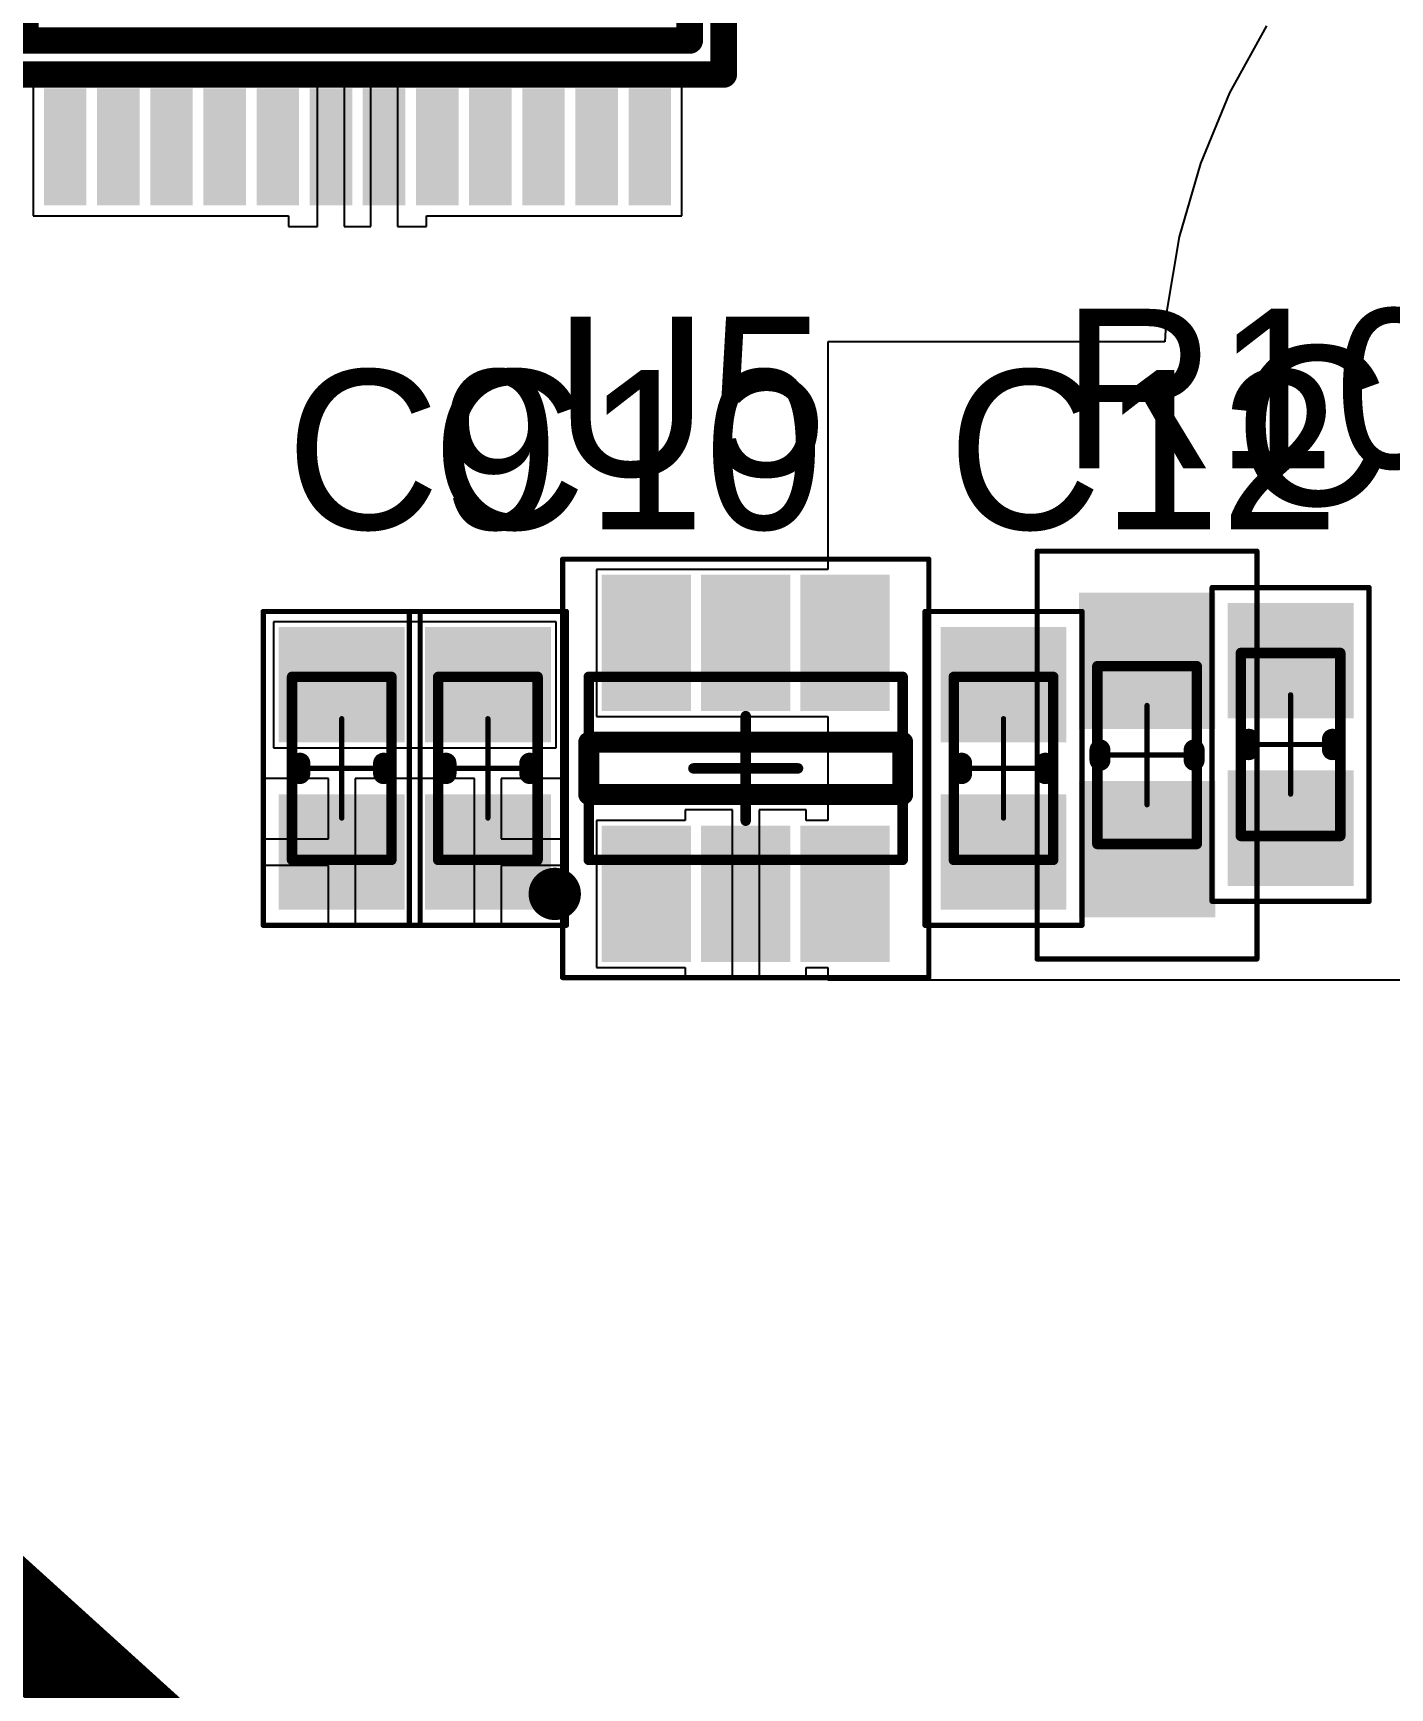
# Model space of a CAD drawing. Header units: millimetres. Extents: x 1.51 to 4.01, y 1.61 to 4.11.
# Drawn here: x 2.079 to 2.589, y 2.115 to 2.738 of the extents above; entities that cross this region are included whole.
import ezdxf

# ---------------------------------------------------------------- set-up
doc = ezdxf.new("R2010")
doc.units = ezdxf.units.MM
doc.header["$MEASUREMENT"] = 0
for name, color, linetype in [('BottomLayer', 5, 'Continuous'), ('InternalPlane1', 76, 'Continuous'), ('InternalPlane2', 16, 'Continuous'), ('Mechanical1', 6, 'Continuous'), ('Mechanical13', 56, 'Continuous'), ('Mechanical15', 56, 'Continuous'), ('Mechanical3', 76, 'Continuous'), ('TopLayer', 1, 'Continuous'), ('TopOverlay', 2, 'Continuous'), ('TopPaste', 8, 'Continuous'), ('TopSolder', 216, 'Continuous')]:
    doc.layers.add(name, color=color, linetype=linetype)

# ---------------------------------------------------------------- blocks, each defined once
blk = doc.blocks.new('6ST1_N_2')
at = {"layer": 'Mechanical13', "const_width": 0.00394}
for points in [[(-0.03445, 0.05906), (0.03445, 0.05906)], [(-0.03445, 0.05906), (-0.03445, -0.05906)], [(0.03445, 0.05906), (0.03445, -0.05906)], [(-0.03445, -0.05906), (0.03445, -0.05906)]]:
    blk.add_lwpolyline(points, dxfattribs=at)
at = {"layer": 'Mechanical13', "const_width": 0.00197}
for points in [[(-0.03543, 0.05906, 1), (-0.03346, 0.05906, 1)], [(-0.03543, 0.05906, 1), (-0.03346, 0.05906, 1)], [(0.03346, 0.05906, 1), (0.03543, 0.05906, 1)], [(0.03346, 0.05906, 1), (0.03543, 0.05906, 1)], [(-0.03543, -0.05906, 1), (-0.03346, -0.05906, 1)], [(-0.03543, -0.05906, 1), (-0.03346, -0.05906, 1)], [(0.03346, -0.05906, 1), (0.03543, -0.05906, 1)], [(0.03346, -0.05906, 1), (0.03543, -0.05906, 1)]]:
    blk.add_lwpolyline(points, format="xyb", close=True, dxfattribs=at)
at = {"layer": 'Mechanical15'}
for points, const_width in [([(-0.07874, 0.0689), (0.07874, 0.0689)], 0.00197), ([(-0.07874, 0.0689), (-0.07874, -0.0689)], 0.00197), ([(0.07874, 0.0689), (0.07874, -0.0689)], 0.00197), ([(0, 0.01969), (0, -0.01969)], 0.00394), ([(-0.01969, 0), (0.01969, 0)], 0.00394), ([(-0.07874, -0.0689), (0.07874, -0.0689)], 0.00197)]:
    blk.add_lwpolyline(points, dxfattribs=dict(at, const_width=const_width))
for points, const_width in [([(-0.07923, 0.0689, 1), (-0.07825, 0.0689, 1)], 0.000984), ([(-0.07923, 0.0689, 1), (-0.07825, 0.0689, 1)], 0.000984), ([(0.07825, 0.0689, 1), (0.07923, 0.0689, 1)], 0.000984), ([(0.07825, 0.0689, 1), (0.07923, 0.0689, 1)], 0.000984), ([(-0.00098, 0.01969, 1), (0.00098, 0.01969, 1)], 0.00197), ([(-0.02067, 0, 1), (-0.0187, 0, 1)], 0.00197), ([(0.0187, 0, 1), (0.02067, 0, 1)], 0.00197), ([(-0.00098, -0.01969, 1), (0.00098, -0.01969, 1)], 0.00197), ([(-0.07923, -0.0689, 1), (-0.07825, -0.0689, 1)], 0.000984), ([(-0.07923, -0.0689, 1), (-0.07825, -0.0689, 1)], 0.000984), ([(0.07825, -0.0689, 1), (0.07923, -0.0689, 1)], 0.000984), ([(0.07825, -0.0689, 1), (0.07923, -0.0689, 1)], 0.000984)]:
    blk.add_lwpolyline(points, format="xyb", close=True, dxfattribs=dict(at, const_width=const_width))
at = {"layer": 'TopLayer'}
for points in [[(-0.02559, 0.02461), (-0.02559, 0.0502), (-0.0689, 0.02461), (-0.0689, 0.0502)], [(0.0689, 0.02461), (0.0689, 0.0502), (0.02559, 0.02461), (0.02559, 0.0502)], [(-0.02559, -0.0128), (-0.02559, 0.0128), (-0.0689, -0.0128), (-0.0689, 0.0128)], [(0.0689, -0.0128), (0.0689, 0.0128), (0.02559, -0.0128), (0.02559, 0.0128)], [(-0.02559, -0.0502), (-0.02559, -0.02461), (-0.0689, -0.0502), (-0.0689, -0.02461)], [(0.0689, -0.0502), (0.0689, -0.02461), (0.02559, -0.0502), (0.02559, -0.02461)]]:
    blk.add_solid(points, dxfattribs=at)
at = {"layer": 'TopOverlay'}
for points, const_width in [([(-0.04232, 0.07185, 1), (-0.05217, 0.07185, 1)], 0.00984), ([(-0.05463, 0.07185, 1), (-0.0497, 0.07185, 1)], 0.00492), ([(-0.04478, 0.07185, 1), (-0.03986, 0.07185, 1)], 0.00492), ([(-0.01181, 0.05906, 1), (-0.00787, 0.05906, 1)], 0.00394), ([(-0.01181, 0.05906, 1), (-0.00787, 0.05906, 1)], 0.00394), ([(0.00787, 0.05906, 1), (0.01181, 0.05906, 1)], 0.00394), ([(0.00787, 0.05906, 1), (0.01181, 0.05906, 1)], 0.00394), ([(-0.01181, -0.05906, 1), (-0.00787, -0.05906, 1)], 0.00394), ([(-0.01181, -0.05906, 1), (-0.00787, -0.05906, 1)], 0.00394), ([(0.00787, -0.05906, 1), (0.01181, -0.05906, 1)], 0.00394), ([(0.00787, -0.05906, 1), (0.01181, -0.05906, 1)], 0.00394)]:
    blk.add_lwpolyline(points, format="xyb", close=True, dxfattribs=dict(at, const_width=const_width))
at = {"layer": 'TopOverlay', "const_width": 0.00787}
for points in [[(-0.00984, 0.05906), (-0.00984, -0.05906)], [(-0.00984, 0.05906), (0.00984, 0.05906)], [(0.00984, 0.05906), (0.00984, -0.05906)], [(-0.00984, -0.05906), (0.00984, -0.05906)]]:
    blk.add_lwpolyline(points, dxfattribs=at)
at = {"layer": 'TopPaste'}
for points in [[(-0.02559, 0.02461), (-0.02559, 0.0502), (-0.0689, 0.02461), (-0.0689, 0.0502)], [(0.0689, 0.02461), (0.0689, 0.0502), (0.02559, 0.02461), (0.02559, 0.0502)], [(-0.02559, -0.0128), (-0.02559, 0.0128), (-0.0689, -0.0128), (-0.0689, 0.0128)], [(0.0689, -0.0128), (0.0689, 0.0128), (0.02559, -0.0128), (0.02559, 0.0128)], [(-0.02559, -0.0502), (-0.02559, -0.02461), (-0.0689, -0.0502), (-0.0689, -0.02461)], [(0.0689, -0.0502), (0.0689, -0.02461), (0.02559, -0.0502), (0.02559, -0.02461)]]:
    blk.add_solid(points, dxfattribs=at)
at = {"layer": 'TopSolder'}
for points in [[(-0.02159, 0.02061), (-0.02159, 0.0542), (-0.0729, 0.02061), (-0.0729, 0.0542)], [(0.0729, 0.02061), (0.0729, 0.0542), (0.02159, 0.02061), (0.02159, 0.0542)], [(-0.02159, -0.0168), (-0.02159, 0.0168), (-0.0729, -0.0168), (-0.0729, 0.0168)], [(0.0729, -0.0168), (0.0729, 0.0168), (0.02159, -0.0168), (0.02159, 0.0168)], [(-0.02159, -0.0542), (-0.02159, -0.02061), (-0.0729, -0.0542), (-0.0729, -0.02061)], [(0.0729, -0.0542), (0.0729, -0.02061), (0.02159, -0.0542), (0.02159, -0.02061)]]:
    blk.add_solid(points, dxfattribs=at)
blk = doc.blocks.new('RESC0603_1608__M_3')
at = {"layer": 'Mechanical13', "const_width": 0.00394}
for points in [[(-0.03346, 0.0187), (0.03346, 0.0187)], [(-0.03346, 0.0187), (-0.03346, -0.0187)], [(0.03346, 0.0187), (0.03346, -0.0187)], [(-0.03346, -0.0187), (0.03346, -0.0187)]]:
    blk.add_lwpolyline(points, dxfattribs=at)
at = {"layer": 'Mechanical13', "const_width": 0.00197}
for points in [[(-0.03445, 0.0187, 1), (-0.03248, 0.0187, 1)], [(-0.03445, 0.0187, 1), (-0.03248, 0.0187, 1)], [(0.03248, 0.0187, 1), (0.03445, 0.0187, 1)], [(0.03248, 0.0187, 1), (0.03445, 0.0187, 1)], [(-0.03445, -0.0187, 1), (-0.03248, -0.0187, 1)], [(-0.03445, -0.0187, 1), (-0.03248, -0.0187, 1)], [(0.03248, -0.0187, 1), (0.03445, -0.0187, 1)], [(0.03248, -0.0187, 1), (0.03445, -0.0187, 1)]]:
    blk.add_lwpolyline(points, format="xyb", close=True, dxfattribs=at)
at = {"layer": 'Mechanical15', "const_width": 0.00197}
for points in [[(-0.07677, 0.04134), (0.07677, 0.04134)], [(-0.07677, 0.04134), (-0.07677, -0.04134)], [(0.07677, 0.04134), (0.07677, -0.04134)], [(0, 0.0187), (0, -0.0187)], [(-0.0187, 0), (0.0187, 0)], [(-0.07677, -0.04134), (0.07677, -0.04134)]]:
    blk.add_lwpolyline(points, dxfattribs=at)
at = {"layer": 'Mechanical15', "const_width": 0.000984}
for points in [[(-0.07726, 0.04134, 1), (-0.07628, 0.04134, 1)], [(-0.07726, 0.04134, 1), (-0.07628, 0.04134, 1)], [(0.07628, 0.04134, 1), (0.07726, 0.04134, 1)], [(0.07628, 0.04134, 1), (0.07726, 0.04134, 1)], [(-0.00049, 0.0187, 1), (0.00049, 0.0187, 1)], [(-0.01919, 0, 1), (-0.01821, 0, 1)], [(0.01821, 0, 1), (0.01919, 0, 1)], [(-0.00049, -0.0187, 1), (0.00049, -0.0187, 1)], [(-0.07726, -0.04134, 1), (-0.07628, -0.04134, 1)], [(-0.07726, -0.04134, 1), (-0.07628, -0.04134, 1)], [(0.07628, -0.04134, 1), (0.07726, -0.04134, 1)], [(0.07628, -0.04134, 1), (0.07726, -0.04134, 1)]]:
    blk.add_lwpolyline(points, format="xyb", close=True, dxfattribs=at)
at = {"layer": 'TopLayer'}
for points in [[(-0.01378, -0.02165), (-0.01378, 0.02165), (-0.05709, -0.02165), (-0.05709, 0.02165)], [(0.05709, -0.02165), (0.05709, 0.02165), (0.01378, -0.02165), (0.01378, 0.02165)]]:
    blk.add_solid(points, dxfattribs=at)
at = {"layer": 'TopOverlay', "const_width": 0.00787}
for points in [[(-0.00197, 0.01772), (0.00197, 0.01772)], [(-0.00197, -0.01772), (0.00197, -0.01772)]]:
    blk.add_lwpolyline(points, dxfattribs=at)
at = {"layer": 'TopOverlay', "const_width": 0.00394}
for points in [[(-0.00394, 0.01772, 1), (0, 0.01772, 1)], [(0, 0.01772, 1), (0.00394, 0.01772, 1)], [(-0.00394, -0.01772, 1), (0, -0.01772, 1)], [(0, -0.01772, 1), (0.00394, -0.01772, 1)]]:
    blk.add_lwpolyline(points, format="xyb", close=True, dxfattribs=at)
at = {"layer": 'TopPaste'}
for points in [[(-0.01378, -0.02165), (-0.01378, 0.02165), (-0.05709, -0.02165), (-0.05709, 0.02165)], [(0.05709, -0.02165), (0.05709, 0.02165), (0.01378, -0.02165), (0.01378, 0.02165)]]:
    blk.add_solid(points, dxfattribs=at)
at = {"layer": 'TopSolder'}
for points in [[(-0.00978, -0.02565), (-0.00978, 0.02565), (-0.06109, -0.02565), (-0.06109, 0.02565)], [(0.06109, -0.02565), (0.06109, 0.02565), (0.00978, -0.02565), (0.00978, 0.02565)]]:
    blk.add_solid(points, dxfattribs=at)
blk = doc.blocks.new('CAPC0603_1608_100_N_4')
at = {"layer": 'Mechanical13', "const_width": 0.00394}
for points in [[(0.03445, 0.0187), (-0.03445, 0.0187)], [(-0.03445, -0.0187), (-0.03445, 0.0187)], [(0.03445, -0.0187), (0.03445, 0.0187)], [(0.03445, -0.0187), (-0.03445, -0.0187)]]:
    blk.add_lwpolyline(points, dxfattribs=at)
at = {"layer": 'Mechanical13', "const_width": 0.00197}
for points in [[(-0.03543, 0.0187, 1), (-0.03346, 0.0187, 1)], [(-0.03543, 0.0187, 1), (-0.03346, 0.0187, 1)], [(0.03346, 0.0187, 1), (0.03543, 0.0187, 1)], [(0.03346, 0.0187, 1), (0.03543, 0.0187, 1)], [(-0.03543, -0.0187, 1), (-0.03346, -0.0187, 1)], [(-0.03543, -0.0187, 1), (-0.03346, -0.0187, 1)], [(0.03346, -0.0187, 1), (0.03543, -0.0187, 1)], [(0.03346, -0.0187, 1), (0.03543, -0.0187, 1)]]:
    blk.add_lwpolyline(points, format="xyb", close=True, dxfattribs=at)
at = {"layer": 'Mechanical15', "const_width": 0.00197}
for points in [[(0.05906, 0.02953), (-0.05906, 0.02953)], [(-0.05906, -0.02953), (-0.05906, 0.02953)], [(0.05906, -0.02953), (0.05906, 0.02953)], [(0, -0.0187), (0, 0.0187)], [(0.0187, 0), (-0.0187, 0)], [(0.05906, -0.02953), (-0.05906, -0.02953)]]:
    blk.add_lwpolyline(points, dxfattribs=at)
at = {"layer": 'Mechanical15', "const_width": 0.000984}
for points in [[(-0.05955, 0.02953, 1), (-0.05856, 0.02953, 1)], [(-0.05955, 0.02953, 1), (-0.05856, 0.02953, 1)], [(0.05856, 0.02953, 1), (0.05955, 0.02953, 1)], [(0.05856, 0.02953, 1), (0.05955, 0.02953, 1)], [(-0.00049, 0.0187, 1), (0.00049, 0.0187, 1)], [(-0.01919, 0, 1), (-0.01821, 0, 1)], [(0.01821, 0, 1), (0.01919, 0, 1)], [(-0.00049, -0.0187, 1), (0.00049, -0.0187, 1)], [(-0.05955, -0.02953, 1), (-0.05856, -0.02953, 1)], [(-0.05955, -0.02953, 1), (-0.05856, -0.02953, 1)], [(0.05856, -0.02953, 1), (0.05955, -0.02953, 1)], [(0.05856, -0.02953, 1), (0.05955, -0.02953, 1)]]:
    blk.add_lwpolyline(points, format="xyb", close=True, dxfattribs=at)
at = {"layer": 'TopLayer'}
for points in [[(-0.01378, -0.01969), (-0.01378, 0.01969), (-0.04921, -0.01969), (-0.04921, 0.01969)], [(0.04921, -0.01969), (0.04921, 0.01969), (0.01378, -0.01969), (0.01378, 0.01969)]]:
    blk.add_solid(points, dxfattribs=at)
at = {"layer": 'TopOverlay', "const_width": 0.00394}
for points in [[(-0.00394, 0.01575, 1), (0, 0.01575, 1)], [(0, 0.01575, 1), (0.00394, 0.01575, 1)], [(-0.00394, -0.01575, 1), (0, -0.01575, 1)], [(0, -0.01575, 1), (0.00394, -0.01575, 1)]]:
    blk.add_lwpolyline(points, format="xyb", close=True, dxfattribs=at)
at = {"layer": 'TopOverlay', "const_width": 0.00787}
for points in [[(0.00197, 0.01575), (-0.00197, 0.01575)], [(0.00197, -0.01575), (-0.00197, -0.01575)]]:
    blk.add_lwpolyline(points, dxfattribs=at)
at = {"layer": 'TopPaste'}
for points in [[(-0.01378, -0.01969), (-0.01378, 0.01969), (-0.04921, -0.01969), (-0.04921, 0.01969)], [(0.04921, -0.01969), (0.04921, 0.01969), (0.01378, -0.01969), (0.01378, 0.01969)]]:
    blk.add_solid(points, dxfattribs=at)
at = {"layer": 'TopSolder'}
for points in [[(-0.00978, -0.02369), (-0.00978, 0.02369), (-0.05321, -0.02369), (-0.05321, 0.02369)], [(0.05321, -0.02369), (0.05321, 0.02369), (0.00978, -0.02369), (0.00978, 0.02369)]]:
    blk.add_solid(points, dxfattribs=at)
blk = doc.blocks.new('CAPC0603_1608_100_N_5')
at = {"layer": 'Mechanical13', "const_width": 0.00394}
for points in [[(0.03445, 0.0187), (-0.03445, 0.0187)], [(-0.03445, -0.0187), (-0.03445, 0.0187)], [(0.03445, -0.0187), (0.03445, 0.0187)], [(0.03445, -0.0187), (-0.03445, -0.0187)]]:
    blk.add_lwpolyline(points, dxfattribs=at)
at = {"layer": 'Mechanical13', "const_width": 0.00197}
for points in [[(-0.03543, 0.0187, 1), (-0.03346, 0.0187, 1)], [(-0.03543, 0.0187, 1), (-0.03346, 0.0187, 1)], [(0.03346, 0.0187, 1), (0.03543, 0.0187, 1)], [(0.03346, 0.0187, 1), (0.03543, 0.0187, 1)], [(-0.03543, -0.0187, 1), (-0.03346, -0.0187, 1)], [(-0.03543, -0.0187, 1), (-0.03346, -0.0187, 1)], [(0.03346, -0.0187, 1), (0.03543, -0.0187, 1)], [(0.03346, -0.0187, 1), (0.03543, -0.0187, 1)]]:
    blk.add_lwpolyline(points, format="xyb", close=True, dxfattribs=at)
at = {"layer": 'Mechanical15', "const_width": 0.00197}
for points in [[(0.05906, 0.02953), (-0.05906, 0.02953)], [(-0.05906, -0.02953), (-0.05906, 0.02953)], [(0.05906, -0.02953), (0.05906, 0.02953)], [(0, -0.0187), (0, 0.0187)], [(0.0187, 0), (-0.0187, 0)], [(0.05906, -0.02953), (-0.05906, -0.02953)]]:
    blk.add_lwpolyline(points, dxfattribs=at)
at = {"layer": 'Mechanical15', "const_width": 0.000984}
for points in [[(-0.05955, 0.02953, 1), (-0.05856, 0.02953, 1)], [(-0.05955, 0.02953, 1), (-0.05856, 0.02953, 1)], [(0.05856, 0.02953, 1), (0.05955, 0.02953, 1)], [(0.05856, 0.02953, 1), (0.05955, 0.02953, 1)], [(-0.00049, 0.0187, 1), (0.00049, 0.0187, 1)], [(-0.01919, 0, 1), (-0.01821, 0, 1)], [(0.01821, 0, 1), (0.01919, 0, 1)], [(-0.00049, -0.0187, 1), (0.00049, -0.0187, 1)], [(-0.05955, -0.02953, 1), (-0.05856, -0.02953, 1)], [(-0.05955, -0.02953, 1), (-0.05856, -0.02953, 1)], [(0.05856, -0.02953, 1), (0.05955, -0.02953, 1)], [(0.05856, -0.02953, 1), (0.05955, -0.02953, 1)]]:
    blk.add_lwpolyline(points, format="xyb", close=True, dxfattribs=at)
at = {"layer": 'TopLayer'}
for points in [[(-0.01378, -0.01969), (-0.01378, 0.01969), (-0.04921, -0.01969), (-0.04921, 0.01969)], [(0.04921, -0.01969), (0.04921, 0.01969), (0.01378, -0.01969), (0.01378, 0.01969)]]:
    blk.add_solid(points, dxfattribs=at)
at = {"layer": 'TopOverlay', "const_width": 0.00394}
for points in [[(-0.00394, 0.01575, 1), (0, 0.01575, 1)], [(0, 0.01575, 1), (0.00394, 0.01575, 1)], [(-0.00394, -0.01575, 1), (0, -0.01575, 1)], [(0, -0.01575, 1), (0.00394, -0.01575, 1)]]:
    blk.add_lwpolyline(points, format="xyb", close=True, dxfattribs=at)
at = {"layer": 'TopOverlay', "const_width": 0.00787}
for points in [[(0.00197, 0.01575), (-0.00197, 0.01575)], [(0.00197, -0.01575), (-0.00197, -0.01575)]]:
    blk.add_lwpolyline(points, dxfattribs=at)
at = {"layer": 'TopPaste'}
for points in [[(-0.01378, -0.01969), (-0.01378, 0.01969), (-0.04921, -0.01969), (-0.04921, 0.01969)], [(0.04921, -0.01969), (0.04921, 0.01969), (0.01378, -0.01969), (0.01378, 0.01969)]]:
    blk.add_solid(points, dxfattribs=at)
at = {"layer": 'TopSolder'}
for points in [[(-0.00978, -0.02369), (-0.00978, 0.02369), (-0.05321, -0.02369), (-0.05321, 0.02369)], [(0.05321, -0.02369), (0.05321, 0.02369), (0.00978, -0.02369), (0.00978, 0.02369)]]:
    blk.add_solid(points, dxfattribs=at)
blk = doc.blocks.new('CAPC0603_1608_100_N_6')
at = {"layer": 'Mechanical13', "const_width": 0.00394}
for points in [[(0.03445, 0.0187), (-0.03445, 0.0187)], [(-0.03445, -0.0187), (-0.03445, 0.0187)], [(0.03445, -0.0187), (0.03445, 0.0187)], [(0.03445, -0.0187), (-0.03445, -0.0187)]]:
    blk.add_lwpolyline(points, dxfattribs=at)
at = {"layer": 'Mechanical13', "const_width": 0.00197}
for points in [[(-0.03543, 0.0187, 1), (-0.03346, 0.0187, 1)], [(-0.03543, 0.0187, 1), (-0.03346, 0.0187, 1)], [(0.03346, 0.0187, 1), (0.03543, 0.0187, 1)], [(0.03346, 0.0187, 1), (0.03543, 0.0187, 1)], [(-0.03543, -0.0187, 1), (-0.03346, -0.0187, 1)], [(-0.03543, -0.0187, 1), (-0.03346, -0.0187, 1)], [(0.03346, -0.0187, 1), (0.03543, -0.0187, 1)], [(0.03346, -0.0187, 1), (0.03543, -0.0187, 1)]]:
    blk.add_lwpolyline(points, format="xyb", close=True, dxfattribs=at)
at = {"layer": 'Mechanical15', "const_width": 0.00197}
for points in [[(0.05906, 0.02953), (-0.05906, 0.02953)], [(-0.05906, -0.02953), (-0.05906, 0.02953)], [(0.05906, -0.02953), (0.05906, 0.02953)], [(0, -0.0187), (0, 0.0187)], [(0.0187, 0), (-0.0187, 0)], [(0.05906, -0.02953), (-0.05906, -0.02953)]]:
    blk.add_lwpolyline(points, dxfattribs=at)
at = {"layer": 'Mechanical15', "const_width": 0.000984}
for points in [[(-0.05955, 0.02953, 1), (-0.05856, 0.02953, 1)], [(-0.05955, 0.02953, 1), (-0.05856, 0.02953, 1)], [(0.05856, 0.02953, 1), (0.05955, 0.02953, 1)], [(0.05856, 0.02953, 1), (0.05955, 0.02953, 1)], [(-0.00049, 0.0187, 1), (0.00049, 0.0187, 1)], [(-0.01919, 0, 1), (-0.01821, 0, 1)], [(0.01821, 0, 1), (0.01919, 0, 1)], [(-0.00049, -0.0187, 1), (0.00049, -0.0187, 1)], [(-0.05955, -0.02953, 1), (-0.05856, -0.02953, 1)], [(-0.05955, -0.02953, 1), (-0.05856, -0.02953, 1)], [(0.05856, -0.02953, 1), (0.05955, -0.02953, 1)], [(0.05856, -0.02953, 1), (0.05955, -0.02953, 1)]]:
    blk.add_lwpolyline(points, format="xyb", close=True, dxfattribs=at)
at = {"layer": 'TopLayer'}
for points in [[(-0.01378, -0.01969), (-0.01378, 0.01969), (-0.04921, -0.01969), (-0.04921, 0.01969)], [(0.04921, -0.01969), (0.04921, 0.01969), (0.01378, -0.01969), (0.01378, 0.01969)]]:
    blk.add_solid(points, dxfattribs=at)
at = {"layer": 'TopOverlay', "const_width": 0.00394}
for points in [[(-0.00394, 0.01575, 1), (0, 0.01575, 1)], [(0, 0.01575, 1), (0.00394, 0.01575, 1)], [(-0.00394, -0.01575, 1), (0, -0.01575, 1)], [(0, -0.01575, 1), (0.00394, -0.01575, 1)]]:
    blk.add_lwpolyline(points, format="xyb", close=True, dxfattribs=at)
at = {"layer": 'TopOverlay', "const_width": 0.00787}
for points in [[(0.00197, 0.01575), (-0.00197, 0.01575)], [(0.00197, -0.01575), (-0.00197, -0.01575)]]:
    blk.add_lwpolyline(points, dxfattribs=at)
at = {"layer": 'TopPaste'}
for points in [[(-0.01378, -0.01969), (-0.01378, 0.01969), (-0.04921, -0.01969), (-0.04921, 0.01969)], [(0.04921, -0.01969), (0.04921, 0.01969), (0.01378, -0.01969), (0.01378, 0.01969)]]:
    blk.add_solid(points, dxfattribs=at)
at = {"layer": 'TopSolder'}
for points in [[(-0.00978, -0.02369), (-0.00978, 0.02369), (-0.05321, -0.02369), (-0.05321, 0.02369)], [(0.05321, -0.02369), (0.05321, 0.02369), (0.00978, -0.02369), (0.00978, 0.02369)]]:
    blk.add_solid(points, dxfattribs=at)
blk = doc.blocks.new('CAPC0603_1608_100_N_7')
at = {"layer": 'Mechanical13', "const_width": 0.00394}
for points in [[(0.03445, 0.0187), (-0.03445, 0.0187)], [(-0.03445, -0.0187), (-0.03445, 0.0187)], [(0.03445, -0.0187), (0.03445, 0.0187)], [(0.03445, -0.0187), (-0.03445, -0.0187)]]:
    blk.add_lwpolyline(points, dxfattribs=at)
at = {"layer": 'Mechanical13', "const_width": 0.00197}
for points in [[(-0.03543, 0.0187, 1), (-0.03346, 0.0187, 1)], [(-0.03543, 0.0187, 1), (-0.03346, 0.0187, 1)], [(0.03346, 0.0187, 1), (0.03543, 0.0187, 1)], [(0.03346, 0.0187, 1), (0.03543, 0.0187, 1)], [(-0.03543, -0.0187, 1), (-0.03346, -0.0187, 1)], [(-0.03543, -0.0187, 1), (-0.03346, -0.0187, 1)], [(0.03346, -0.0187, 1), (0.03543, -0.0187, 1)], [(0.03346, -0.0187, 1), (0.03543, -0.0187, 1)]]:
    blk.add_lwpolyline(points, format="xyb", close=True, dxfattribs=at)
at = {"layer": 'Mechanical15', "const_width": 0.00197}
for points in [[(0.05906, 0.02953), (-0.05906, 0.02953)], [(-0.05906, -0.02953), (-0.05906, 0.02953)], [(0.05906, -0.02953), (0.05906, 0.02953)], [(0, -0.0187), (0, 0.0187)], [(0.0187, 0), (-0.0187, 0)], [(0.05906, -0.02953), (-0.05906, -0.02953)]]:
    blk.add_lwpolyline(points, dxfattribs=at)
at = {"layer": 'Mechanical15', "const_width": 0.000984}
for points in [[(-0.05955, 0.02953, 1), (-0.05856, 0.02953, 1)], [(-0.05955, 0.02953, 1), (-0.05856, 0.02953, 1)], [(0.05856, 0.02953, 1), (0.05955, 0.02953, 1)], [(0.05856, 0.02953, 1), (0.05955, 0.02953, 1)], [(-0.00049, 0.0187, 1), (0.00049, 0.0187, 1)], [(-0.01919, 0, 1), (-0.01821, 0, 1)], [(0.01821, 0, 1), (0.01919, 0, 1)], [(-0.00049, -0.0187, 1), (0.00049, -0.0187, 1)], [(-0.05955, -0.02953, 1), (-0.05856, -0.02953, 1)], [(-0.05955, -0.02953, 1), (-0.05856, -0.02953, 1)], [(0.05856, -0.02953, 1), (0.05955, -0.02953, 1)], [(0.05856, -0.02953, 1), (0.05955, -0.02953, 1)]]:
    blk.add_lwpolyline(points, format="xyb", close=True, dxfattribs=at)
at = {"layer": 'TopLayer'}
for points in [[(-0.01378, -0.01969), (-0.01378, 0.01969), (-0.04921, -0.01969), (-0.04921, 0.01969)], [(0.04921, -0.01969), (0.04921, 0.01969), (0.01378, -0.01969), (0.01378, 0.01969)]]:
    blk.add_solid(points, dxfattribs=at)
at = {"layer": 'TopOverlay', "const_width": 0.00394}
for points in [[(-0.00394, 0.01575, 1), (0, 0.01575, 1)], [(0, 0.01575, 1), (0.00394, 0.01575, 1)], [(-0.00394, -0.01575, 1), (0, -0.01575, 1)], [(0, -0.01575, 1), (0.00394, -0.01575, 1)]]:
    blk.add_lwpolyline(points, format="xyb", close=True, dxfattribs=at)
at = {"layer": 'TopOverlay', "const_width": 0.00787}
for points in [[(0.00197, 0.01575), (-0.00197, 0.01575)], [(0.00197, -0.01575), (-0.00197, -0.01575)]]:
    blk.add_lwpolyline(points, dxfattribs=at)
at = {"layer": 'TopPaste'}
for points in [[(-0.01378, -0.01969), (-0.01378, 0.01969), (-0.04921, -0.01969), (-0.04921, 0.01969)], [(0.04921, -0.01969), (0.04921, 0.01969), (0.01378, -0.01969), (0.01378, 0.01969)]]:
    blk.add_solid(points, dxfattribs=at)
at = {"layer": 'TopSolder'}
for points in [[(-0.00978, -0.02369), (-0.00978, 0.02369), (-0.05321, -0.02369), (-0.05321, 0.02369)], [(0.05321, -0.02369), (0.05321, 0.02369), (0.00978, -0.02369), (0.00978, 0.02369)]]:
    blk.add_solid(points, dxfattribs=at)
blk = doc.blocks.new('TQFP48_25')
at = {"layer": 'Mechanical13', "const_width": 0.01}
for points in [[(-0.1378, -0.1378), (-0.1378, 0.1378)], [(-0.1378, 0.1378), (0.1378, 0.1378)], [(0.1378, -0.1378), (0.1378, 0.1378)], [(-0.1378, -0.1378), (0.1378, -0.1378)]]:
    blk.add_lwpolyline(points, dxfattribs=at)
at = {"layer": 'Mechanical13', "const_width": 0.005}
for points in [[(-0.1403, 0.1378, 1), (-0.1353, 0.1378, 1)], [(-0.1403, 0.1378, 1), (-0.1353, 0.1378, 1)], [(0.1353, 0.1378, 1), (0.1403, 0.1378, 1)], [(0.1353, 0.1378, 1), (0.1403, 0.1378, 1)], [(-0.1403, -0.1378, 1), (-0.1353, -0.1378, 1)], [(-0.1403, -0.1378, 1), (-0.1353, -0.1378, 1)], [(0.1353, -0.1378, 1), (0.1403, -0.1378, 1)], [(0.1353, -0.1378, 1), (0.1403, -0.1378, 1)]]:
    blk.add_lwpolyline(points, format="xyb", close=True, dxfattribs=at)
at = {"layer": 'TopLayer'}
for points in [[(-0.116, 0.145), (-0.104, 0.145), (-0.116, 0.185), (-0.104, 0.185)], [(-0.096, 0.145), (-0.084, 0.145), (-0.096, 0.185), (-0.084, 0.185)], [(-0.076, 0.145), (-0.064, 0.145), (-0.076, 0.185), (-0.064, 0.185)], [(-0.056, 0.145), (-0.044, 0.145), (-0.056, 0.185), (-0.044, 0.185)], [(-0.036, 0.145), (-0.024, 0.145), (-0.036, 0.185), (-0.024, 0.185)], [(-0.016, 0.145), (-0.004, 0.145), (-0.016, 0.185), (-0.004, 0.185)], [(0.004, 0.145), (0.016, 0.145), (0.004, 0.185), (0.016, 0.185)], [(0.024, 0.145), (0.036, 0.145), (0.024, 0.185), (0.036, 0.185)], [(0.044, 0.145), (0.056, 0.145), (0.044, 0.185), (0.056, 0.185)], [(0.064, 0.145), (0.076, 0.145), (0.064, 0.185), (0.076, 0.185)], [(0.084, 0.145), (0.096, 0.145), (0.084, 0.185), (0.096, 0.185)], [(0.104, 0.145), (0.116, 0.145), (0.104, 0.185), (0.116, 0.185)], [(-0.145, 0.104), (-0.145, 0.116), (-0.185, 0.104), (-0.185, 0.116)], [(0.185, 0.104), (0.185, 0.116), (0.145, 0.104), (0.145, 0.116)], [(-0.145, 0.084), (-0.145, 0.096), (-0.185, 0.084), (-0.185, 0.096)], [(0.185, 0.084), (0.185, 0.096), (0.145, 0.084), (0.145, 0.096)], [(-0.145, 0.064), (-0.145, 0.076), (-0.185, 0.064), (-0.185, 0.076)], [(0.185, 0.064), (0.185, 0.076), (0.145, 0.064), (0.145, 0.076)], [(-0.145, 0.044), (-0.145, 0.056), (-0.185, 0.044), (-0.185, 0.056)], [(0.185, 0.044), (0.185, 0.056), (0.145, 0.044), (0.145, 0.056)], [(-0.03937, -0.03937), (0.03937, -0.03937), (-0.03937, 0.03937), (0.03937, 0.03937)], [(-0.145, 0.024), (-0.145, 0.036), (-0.185, 0.024), (-0.185, 0.036)], [(0.185, 0.024), (0.185, 0.036), (0.145, 0.024), (0.145, 0.036)], [(-0.145, 0.004), (-0.145, 0.016), (-0.185, 0.004), (-0.185, 0.016)], [(0.185, 0.004), (0.185, 0.016), (0.145, 0.004), (0.145, 0.016)], [(-0.145, -0.016), (-0.145, -0.004), (-0.185, -0.016), (-0.185, -0.004)], [(0.185, -0.016), (0.185, -0.004), (0.145, -0.016), (0.145, -0.004)], [(-0.145, -0.036), (-0.145, -0.024), (-0.185, -0.036), (-0.185, -0.024)], [(0.185, -0.036), (0.185, -0.024), (0.145, -0.036), (0.145, -0.024)], [(-0.145, -0.056), (-0.145, -0.044), (-0.185, -0.056), (-0.185, -0.044)], [(0.185, -0.056), (0.185, -0.044), (0.145, -0.056), (0.145, -0.044)], [(-0.145, -0.076), (-0.145, -0.064), (-0.185, -0.076), (-0.185, -0.064)], [(0.185, -0.076), (0.185, -0.064), (0.145, -0.076), (0.145, -0.064)], [(-0.145, -0.096), (-0.145, -0.084), (-0.185, -0.096), (-0.185, -0.084)], [(0.185, -0.096), (0.185, -0.084), (0.145, -0.096), (0.145, -0.084)], [(-0.145, -0.116), (-0.145, -0.104), (-0.185, -0.116), (-0.185, -0.104)], [(0.185, -0.116), (0.185, -0.104), (0.145, -0.116), (0.145, -0.104)], [(-0.116, -0.185), (-0.104, -0.185), (-0.116, -0.145), (-0.104, -0.145)], [(-0.096, -0.185), (-0.084, -0.185), (-0.096, -0.145), (-0.084, -0.145)], [(-0.076, -0.185), (-0.064, -0.185), (-0.076, -0.145), (-0.064, -0.145)], [(-0.056, -0.185), (-0.044, -0.185), (-0.056, -0.145), (-0.044, -0.145)], [(-0.036, -0.185), (-0.024, -0.185), (-0.036, -0.145), (-0.024, -0.145)], [(-0.016, -0.185), (-0.004, -0.185), (-0.016, -0.145), (-0.004, -0.145)], [(0.004, -0.185), (0.016, -0.185), (0.004, -0.145), (0.016, -0.145)], [(0.024, -0.185), (0.036, -0.185), (0.024, -0.145), (0.036, -0.145)], [(0.044, -0.185), (0.056, -0.185), (0.044, -0.145), (0.056, -0.145)], [(0.064, -0.185), (0.076, -0.185), (0.064, -0.145), (0.076, -0.145)], [(0.084, -0.185), (0.096, -0.185), (0.084, -0.145), (0.096, -0.145)], [(0.104, -0.185), (0.116, -0.185), (0.104, -0.145), (0.116, -0.145)]]:
    blk.add_solid(points, dxfattribs=at)
at = {"layer": 'TopOverlay', "const_width": 0.01}
for points in [[(-0.125, 0.085), (-0.085, 0.125)], [(-0.085, 0.125), (0.125, 0.125)], [(0.125, -0.125), (0.125, 0.125)], [(-0.125, -0.125), (-0.125, 0.085)], [(-0.125, -0.125), (0.125, -0.125)]]:
    blk.add_lwpolyline(points, dxfattribs=at)
at = {"layer": 'TopOverlay', "const_width": 0.005}
for points in [[(-0.0875, 0.125, 1), (-0.0825, 0.125, 1)], [(-0.0875, 0.125, 1), (-0.0825, 0.125, 1)], [(0.1225, 0.125, 1), (0.1275, 0.125, 1)], [(0.1225, 0.125, 1), (0.1275, 0.125, 1)], [(-0.1275, 0.085, 1), (-0.1225, 0.085, 1)], [(-0.1275, 0.085, 1), (-0.1225, 0.085, 1)], [(-0.1275, -0.125, 1), (-0.1225, -0.125, 1)], [(-0.1275, -0.125, 1), (-0.1225, -0.125, 1)], [(0.1225, -0.125, 1), (0.1275, -0.125, 1)], [(0.1225, -0.125, 1), (0.1275, -0.125, 1)]]:
    blk.add_lwpolyline(points, format="xyb", close=True, dxfattribs=at)
at = {"layer": 'TopPaste'}
for points in [[(-0.116, 0.145), (-0.104, 0.145), (-0.116, 0.185), (-0.104, 0.185)], [(-0.096, 0.145), (-0.084, 0.145), (-0.096, 0.185), (-0.084, 0.185)], [(-0.076, 0.145), (-0.064, 0.145), (-0.076, 0.185), (-0.064, 0.185)], [(-0.056, 0.145), (-0.044, 0.145), (-0.056, 0.185), (-0.044, 0.185)], [(-0.036, 0.145), (-0.024, 0.145), (-0.036, 0.185), (-0.024, 0.185)], [(-0.016, 0.145), (-0.004, 0.145), (-0.016, 0.185), (-0.004, 0.185)], [(0.004, 0.145), (0.016, 0.145), (0.004, 0.185), (0.016, 0.185)], [(0.024, 0.145), (0.036, 0.145), (0.024, 0.185), (0.036, 0.185)], [(0.044, 0.145), (0.056, 0.145), (0.044, 0.185), (0.056, 0.185)], [(0.064, 0.145), (0.076, 0.145), (0.064, 0.185), (0.076, 0.185)], [(0.084, 0.145), (0.096, 0.145), (0.084, 0.185), (0.096, 0.185)], [(0.104, 0.145), (0.116, 0.145), (0.104, 0.185), (0.116, 0.185)], [(-0.145, 0.104), (-0.145, 0.116), (-0.185, 0.104), (-0.185, 0.116)], [(0.185, 0.104), (0.185, 0.116), (0.145, 0.104), (0.145, 0.116)], [(-0.145, 0.084), (-0.145, 0.096), (-0.185, 0.084), (-0.185, 0.096)], [(0.185, 0.084), (0.185, 0.096), (0.145, 0.084), (0.145, 0.096)], [(-0.145, 0.064), (-0.145, 0.076), (-0.185, 0.064), (-0.185, 0.076)], [(0.185, 0.064), (0.185, 0.076), (0.145, 0.064), (0.145, 0.076)], [(-0.145, 0.044), (-0.145, 0.056), (-0.185, 0.044), (-0.185, 0.056)], [(0.185, 0.044), (0.185, 0.056), (0.145, 0.044), (0.145, 0.056)], [(-0.03937, -0.03937), (0.03937, -0.03937), (-0.03937, 0.03937), (0.03937, 0.03937)], [(-0.145, 0.024), (-0.145, 0.036), (-0.185, 0.024), (-0.185, 0.036)], [(0.185, 0.024), (0.185, 0.036), (0.145, 0.024), (0.145, 0.036)], [(-0.145, 0.004), (-0.145, 0.016), (-0.185, 0.004), (-0.185, 0.016)], [(0.185, 0.004), (0.185, 0.016), (0.145, 0.004), (0.145, 0.016)], [(-0.145, -0.016), (-0.145, -0.004), (-0.185, -0.016), (-0.185, -0.004)], [(0.185, -0.016), (0.185, -0.004), (0.145, -0.016), (0.145, -0.004)], [(-0.145, -0.036), (-0.145, -0.024), (-0.185, -0.036), (-0.185, -0.024)], [(0.185, -0.036), (0.185, -0.024), (0.145, -0.036), (0.145, -0.024)], [(-0.145, -0.056), (-0.145, -0.044), (-0.185, -0.056), (-0.185, -0.044)], [(0.185, -0.056), (0.185, -0.044), (0.145, -0.056), (0.145, -0.044)], [(-0.145, -0.076), (-0.145, -0.064), (-0.185, -0.076), (-0.185, -0.064)], [(0.185, -0.076), (0.185, -0.064), (0.145, -0.076), (0.145, -0.064)], [(-0.145, -0.096), (-0.145, -0.084), (-0.185, -0.096), (-0.185, -0.084)], [(0.185, -0.096), (0.185, -0.084), (0.145, -0.096), (0.145, -0.084)], [(-0.145, -0.116), (-0.145, -0.104), (-0.185, -0.116), (-0.185, -0.104)], [(0.185, -0.116), (0.185, -0.104), (0.145, -0.116), (0.145, -0.104)], [(-0.116, -0.185), (-0.104, -0.185), (-0.116, -0.145), (-0.104, -0.145)], [(-0.096, -0.185), (-0.084, -0.185), (-0.096, -0.145), (-0.084, -0.145)], [(-0.076, -0.185), (-0.064, -0.185), (-0.076, -0.145), (-0.064, -0.145)], [(-0.056, -0.185), (-0.044, -0.185), (-0.056, -0.145), (-0.044, -0.145)], [(-0.036, -0.185), (-0.024, -0.185), (-0.036, -0.145), (-0.024, -0.145)], [(-0.016, -0.185), (-0.004, -0.185), (-0.016, -0.145), (-0.004, -0.145)], [(0.004, -0.185), (0.016, -0.185), (0.004, -0.145), (0.016, -0.145)], [(0.024, -0.185), (0.036, -0.185), (0.024, -0.145), (0.036, -0.145)], [(0.044, -0.185), (0.056, -0.185), (0.044, -0.145), (0.056, -0.145)], [(0.064, -0.185), (0.076, -0.185), (0.064, -0.145), (0.076, -0.145)], [(0.084, -0.185), (0.096, -0.185), (0.084, -0.145), (0.096, -0.145)], [(0.104, -0.185), (0.116, -0.185), (0.104, -0.145), (0.116, -0.145)]]:
    blk.add_solid(points, dxfattribs=at)
at = {"layer": 'TopSolder'}
for points in [[(-0.118, 0.143), (-0.102, 0.143), (-0.118, 0.187), (-0.102, 0.187)], [(-0.098, 0.143), (-0.082, 0.143), (-0.098, 0.187), (-0.082, 0.187)], [(-0.078, 0.143), (-0.062, 0.143), (-0.078, 0.187), (-0.062, 0.187)], [(-0.058, 0.143), (-0.042, 0.143), (-0.058, 0.187), (-0.042, 0.187)], [(-0.038, 0.143), (-0.022, 0.143), (-0.038, 0.187), (-0.022, 0.187)], [(-0.018, 0.143), (-0.002, 0.143), (-0.018, 0.187), (-0.002, 0.187)], [(0.002, 0.143), (0.018, 0.143), (0.002, 0.187), (0.018, 0.187)], [(0.022, 0.143), (0.038, 0.143), (0.022, 0.187), (0.038, 0.187)], [(0.042, 0.143), (0.058, 0.143), (0.042, 0.187), (0.058, 0.187)], [(0.062, 0.143), (0.078, 0.143), (0.062, 0.187), (0.078, 0.187)], [(0.082, 0.143), (0.098, 0.143), (0.082, 0.187), (0.098, 0.187)], [(0.102, 0.143), (0.118, 0.143), (0.102, 0.187), (0.118, 0.187)], [(-0.143, 0.102), (-0.143, 0.118), (-0.187, 0.102), (-0.187, 0.118)], [(0.187, 0.102), (0.187, 0.118), (0.143, 0.102), (0.143, 0.118)], [(-0.143, 0.082), (-0.143, 0.098), (-0.187, 0.082), (-0.187, 0.098)], [(0.187, 0.082), (0.187, 0.098), (0.143, 0.082), (0.143, 0.098)], [(-0.143, 0.062), (-0.143, 0.078), (-0.187, 0.062), (-0.187, 0.078)], [(0.187, 0.062), (0.187, 0.078), (0.143, 0.062), (0.143, 0.078)], [(-0.143, 0.042), (-0.143, 0.058), (-0.187, 0.042), (-0.187, 0.058)], [(0.187, 0.042), (0.187, 0.058), (0.143, 0.042), (0.143, 0.058)], [(-0.143, 0.022), (-0.143, 0.038), (-0.187, 0.022), (-0.187, 0.038)], [(-0.04337, -0.04337), (0.04337, -0.04337), (-0.04337, 0.04337), (0.04337, 0.04337)], [(0.187, 0.022), (0.187, 0.038), (0.143, 0.022), (0.143, 0.038)], [(-0.143, 0.002), (-0.143, 0.018), (-0.187, 0.002), (-0.187, 0.018)], [(0.187, 0.002), (0.187, 0.018), (0.143, 0.002), (0.143, 0.018)], [(-0.143, -0.018), (-0.143, -0.002), (-0.187, -0.018), (-0.187, -0.002)], [(0.187, -0.018), (0.187, -0.002), (0.143, -0.018), (0.143, -0.002)], [(-0.143, -0.038), (-0.143, -0.022), (-0.187, -0.038), (-0.187, -0.022)], [(0.187, -0.038), (0.187, -0.022), (0.143, -0.038), (0.143, -0.022)], [(-0.143, -0.058), (-0.143, -0.042), (-0.187, -0.058), (-0.187, -0.042)], [(0.187, -0.058), (0.187, -0.042), (0.143, -0.058), (0.143, -0.042)], [(-0.143, -0.078), (-0.143, -0.062), (-0.187, -0.078), (-0.187, -0.062)], [(0.187, -0.078), (0.187, -0.062), (0.143, -0.078), (0.143, -0.062)], [(-0.143, -0.098), (-0.143, -0.082), (-0.187, -0.098), (-0.187, -0.082)], [(0.187, -0.098), (0.187, -0.082), (0.143, -0.098), (0.143, -0.082)], [(-0.143, -0.118), (-0.143, -0.102), (-0.187, -0.118), (-0.187, -0.102)], [(0.187, -0.118), (0.187, -0.102), (0.143, -0.118), (0.143, -0.102)], [(-0.118, -0.187), (-0.102, -0.187), (-0.118, -0.143), (-0.102, -0.143)], [(-0.098, -0.187), (-0.082, -0.187), (-0.098, -0.143), (-0.082, -0.143)], [(-0.078, -0.187), (-0.062, -0.187), (-0.078, -0.143), (-0.062, -0.143)], [(-0.058, -0.187), (-0.042, -0.187), (-0.058, -0.143), (-0.042, -0.143)], [(-0.038, -0.187), (-0.022, -0.187), (-0.038, -0.143), (-0.022, -0.143)], [(-0.018, -0.187), (-0.002, -0.187), (-0.018, -0.143), (-0.002, -0.143)], [(0.002, -0.187), (0.018, -0.187), (0.002, -0.143), (0.018, -0.143)], [(0.022, -0.187), (0.038, -0.187), (0.022, -0.143), (0.038, -0.143)], [(0.042, -0.187), (0.058, -0.187), (0.042, -0.143), (0.058, -0.143)], [(0.062, -0.187), (0.078, -0.187), (0.062, -0.143), (0.078, -0.143)], [(0.082, -0.187), (0.098, -0.187), (0.082, -0.143), (0.098, -0.143)], [(0.102, -0.187), (0.118, -0.187), (0.102, -0.143), (0.118, -0.143)]]:
    blk.add_solid(points, dxfattribs=at)

msp = doc.modelspace()

# ---------------------------------------------------------------- linework, layer by layer
at = {"layer": 'BottomLayer', "const_width": 0.05}
msp.add_lwpolyline([(2.56106, 1.73174, -0.315299), (1.63174, 2.66106)], format="xyb", dxfattribs=at)
at = {"layer": 'InternalPlane1', "const_width": 0.04}
msp.add_lwpolyline([(2.76, 1.62969, -0.414214), (1.52968, 2.86)], format="xyb", dxfattribs=at)
at = {"layer": 'InternalPlane2', "const_width": 0.04}
msp.add_lwpolyline([(2.76, 1.62969, -0.414214), (1.52968, 2.86)], format="xyb", dxfattribs=at)
at = {"layer": 'Mechanical1', "const_width": 0.01}
msp.add_lwpolyline([(3.99031, 2.86, 1), (1.52968, 2.86, 1)], format="xyb", close=True, dxfattribs=at)
at = {"layer": 'Mechanical3', "const_width": 0.03937}
msp.add_lwpolyline([(3.75606, 2.86, 1), (1.76394, 2.86, 1)], format="xyb", close=True, dxfattribs=at)
at = {"layer": 'TopLayer'}
for p, q in [((2.54298, 2.74046), (2.52907, 2.7153)), ((2.18594, 2.725), (2.17494, 2.725)), ((2.17494, 2.725), (2.17494, 2.721)), ((2.18594, 2.695), (2.18594, 2.725)), ((2.20594, 2.725), (2.19594, 2.725)), ((2.19594, 2.725), (2.19594, 2.695)), ((2.20594, 2.695), (2.20594, 2.725)), ((2.22694, 2.725), (2.21594, 2.725)), ((2.21594, 2.725), (2.21594, 2.695)), ((2.22694, 2.721), (2.22694, 2.725)), ((2.17494, 2.721), (2.07894, 2.721)), ((2.07894, 2.721), (2.07894, 2.669)), ((2.32294, 2.721), (2.22694, 2.721)), ((2.32294, 2.669), (2.32294, 2.721)), ((2.52907, 2.7153), (2.51807, 2.68875)), ((2.18594, 2.665), (2.18594, 2.695)), ((2.19594, 2.695), (2.19594, 2.665)), ((2.20594, 2.665), (2.20594, 2.695)), ((2.21594, 2.695), (2.21594, 2.665)), ((2.51807, 2.68875), (2.51012, 2.66113)), ((2.07894, 2.669), (2.17494, 2.669)), ((2.17494, 2.669), (2.17494, 2.665)), ((2.22694, 2.665), (2.22694, 2.669)), ((2.22694, 2.669), (2.32294, 2.669)), ((2.17494, 2.665), (2.18594, 2.665)), ((2.19594, 2.665), (2.20594, 2.665)), ((2.21594, 2.665), (2.22694, 2.665)), ((2.51012, 2.66113), (2.5053, 2.63279)), ((2.5053, 2.63279), (2.50467, 2.62151)), ((2.50467, 2.62151), (2.37792, 2.62151)), ((2.37792, 2.62151), (2.37792, 2.5359)), ((2.37792, 2.5359), (2.2908, 2.5359)), ((2.2908, 2.5359), (2.2908, 2.48059)), ((2.21931, 2.51621), (2.16932, 2.51621)), ((2.16932, 2.51621), (2.16932, 2.46878)), ((2.22069, 2.51621), (2.21931, 2.51621)), ((2.22431, 2.51621), (2.22069, 2.51621)), ((2.22569, 2.51621), (2.22431, 2.51621)), ((2.27569, 2.51621), (2.22569, 2.51621)), ((2.27569, 2.46878), (2.27569, 2.51621)), ((2.2908, 2.48059), (2.37792, 2.48059)), ((2.37792, 2.48059), (2.37792, 2.44141)), ((2.16932, 2.46878), (2.21931, 2.46878)), ((2.21931, 2.46878), (2.22069, 2.46878)), ((2.22069, 2.46878), (2.22431, 2.46878)), ((2.22431, 2.46878), (2.22569, 2.46878)), ((2.22569, 2.46878), (2.27569, 2.46878)), ((2.19, 2.45722), (2.16532, 2.45722)), ((2.16532, 2.45722), (2.16532, 2.4345)), ((2.19, 2.4345), (2.19, 2.45722)), ((2.245, 2.45722), (2.2, 2.45722)), ((2.2, 2.45722), (2.2, 2.4295)), ((2.245, 2.4295), (2.245, 2.45722)), ((2.27969, 2.45722), (2.255, 2.45722)), ((2.255, 2.45722), (2.255, 2.4345)), ((2.27969, 2.4345), (2.27969, 2.45722)), ((2.342, 2.44541), (2.3242, 2.44541)), ((2.3242, 2.44541), (2.3242, 2.44141)), ((2.342, 2.41376), (2.342, 2.44541)), ((2.3698, 2.44541), (2.352, 2.44541)), ((2.352, 2.44541), (2.352, 2.41376)), ((2.3698, 2.44141), (2.3698, 2.44541)), ((2.3242, 2.44141), (2.2908, 2.44141)), ((2.2908, 2.44141), (2.2908, 2.3861)), ((2.37792, 2.44141), (2.3698, 2.44141)), ((2.16532, 2.4345), (2.19, 2.4345)), ((2.2, 2.4295), (2.2, 2.40179)), ((2.245, 2.40179), (2.245, 2.4295)), ((2.255, 2.4345), (2.27969, 2.4345)), ((2.19, 2.4245), (2.16532, 2.4245)), ((2.16532, 2.4245), (2.16532, 2.40179)), ((2.19, 2.40179), (2.19, 2.4245)), ((2.27969, 2.4245), (2.255, 2.4245)), ((2.255, 2.4245), (2.255, 2.40179)), ((2.27969, 2.40179), (2.27969, 2.4245)), ((2.342, 2.3821), (2.342, 2.41376)), ((2.352, 2.41376), (2.352, 2.3821)), ((2.16532, 2.40179), (2.19, 2.40179)), ((2.2, 2.40179), (2.245, 2.40179)), ((2.255, 2.40179), (2.27969, 2.40179)), ((2.2908, 2.3861), (2.3242, 2.3861)), ((2.3242, 2.3861), (2.3242, 2.3821)), ((2.3698, 2.3821), (2.3698, 2.3861)), ((2.3698, 2.3861), (2.37792, 2.3861)), ((2.37792, 2.3861), (2.37792, 2.38135)), ((2.3242, 2.3821), (2.342, 2.3821)), ((2.352, 2.3821), (2.3698, 2.3821)), ((2.37792, 2.38135), (2.61808, 2.38135))]:
    msp.add_line(p, q, dxfattribs=at)

# ---------------------------------------------------------------- block references
msp.add_blockref('TQFP48_25', (2.20094, 2.86))
for name, p, rotation in [('RESC0603_1608__M_3', (2.498, 2.466), 90), ('6ST1_N_2', (2.347, 2.461), 90), ('CAPC0603_1608_100_N_5', (2.552, 2.47), 270), ('CAPC0603_1608_100_N_7', (2.195, 2.461), 270), ('CAPC0603_1608_100_N_6', (2.25, 2.461), 270), ('CAPC0603_1608_100_N_4', (2.444, 2.461), 270)]:
    msp.add_blockref(name, p, dxfattribs=dict(rotation=rotation))

# ---------------------------------------------------------------- texts
at = {"layer": 'TopOverlay'}
for s, p in [('R10', (2.466, 2.574)), ('U5', (2.275, 2.571)), ('C11', (2.531, 2.56)), ('C9', (2.174, 2.551)), ('C10', (2.229, 2.551)), ('C12', (2.423, 2.551))]:
    msp.add_text(s, height=0.06, dxfattribs=at).set_placement(p)

doc.saveas('drawing.dxf')
